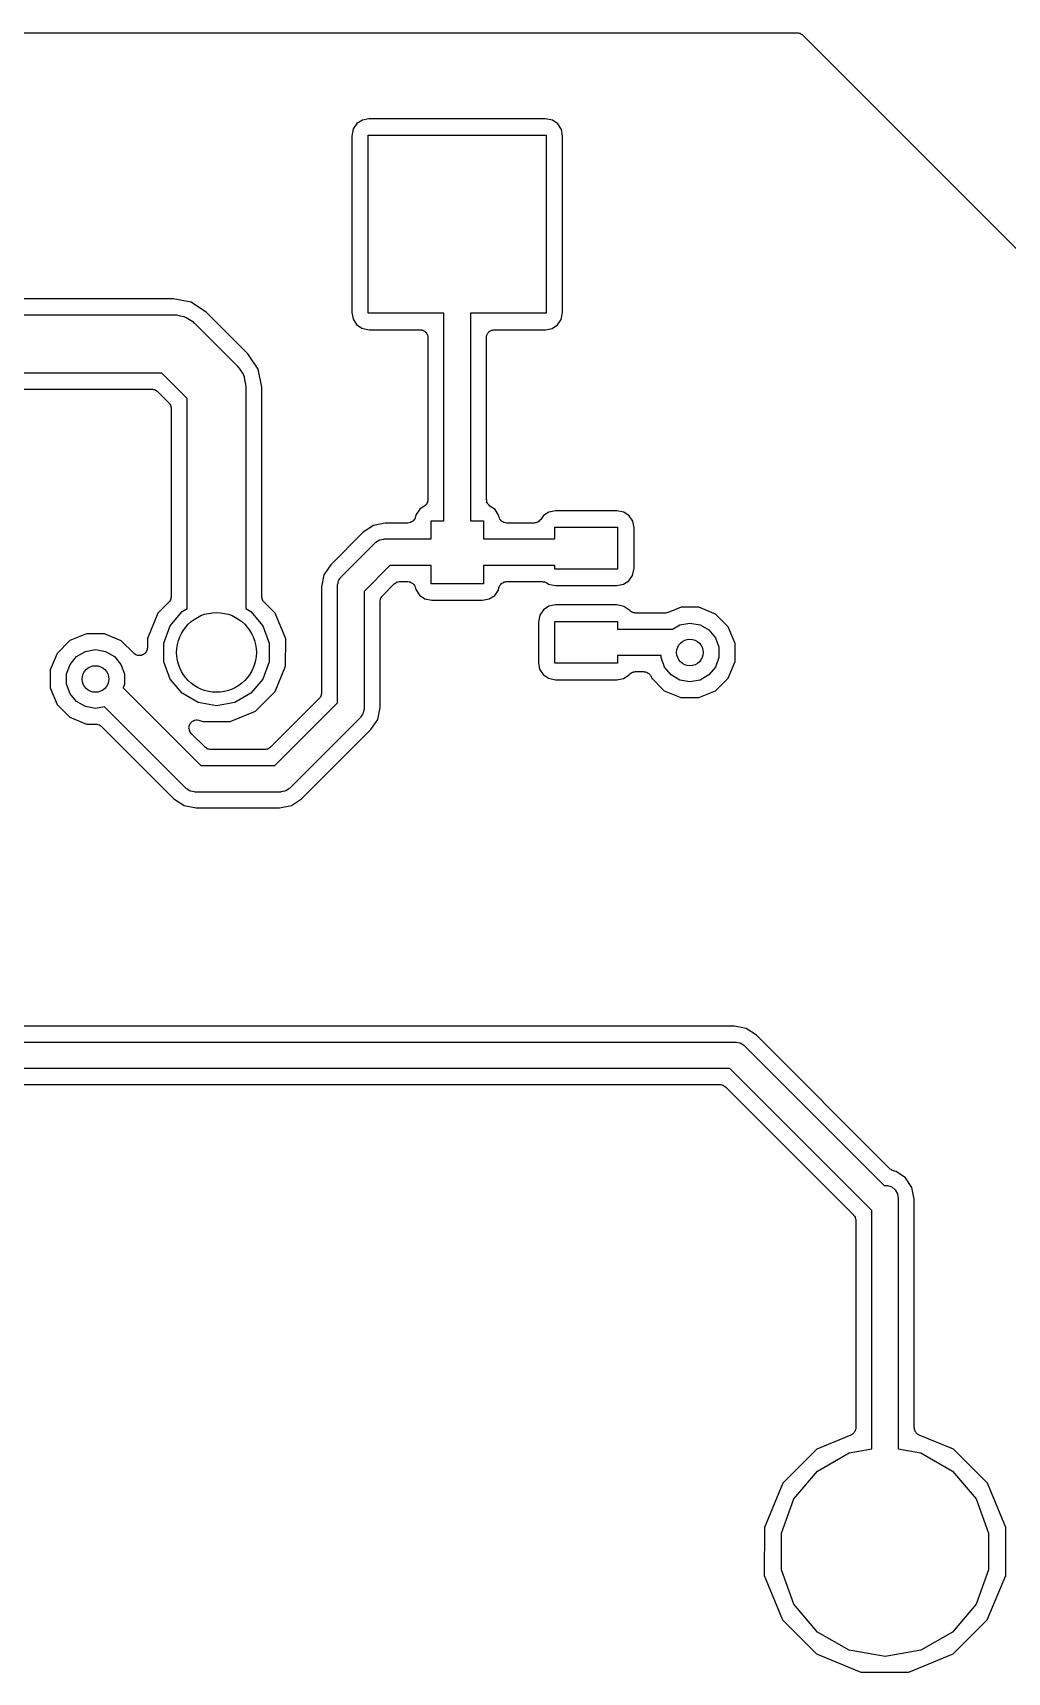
# Model space of a CAD drawing. Extents: x -5.1 to 32.6, y 0 to 32.2.
# Drawn here: x 10.72 to 20.02, y 16.5 to 32.16 of the extents above; entities that cross this region are included whole.
import ezdxf

# ---------------------------------------------------------------- set-up
doc = ezdxf.new("R2010")
doc.units = 0
doc.header["$MEASUREMENT"] = 0
doc.layers.add('BLACK', color=7, linetype='CONTINUOUS')

msp = doc.modelspace()

# ---------------------------------------------------------------- linework, layer by layer
at = {"layer": 'Black'}
for p, q in [((-5.0038, 32.1564), (18.0151, 32.1564)), ((18.0151, 32.1564), (18.0184, 32.1558)), ((18.0184, 32.1558), (18.0218, 32.1561)), ((18.0218, 32.1561), (18.0314, 32.1535)), ((18.0314, 32.1535), (18.0412, 32.1518)), ((18.0412, 32.1518), (18.0441, 32.1501)), ((18.0441, 32.1501), (18.0473, 32.1493)), ((18.0473, 32.1493), (18.0555, 32.1435)), ((18.0555, 32.1435), (18.0641, 32.1386)), ((18.0641, 32.1386), (18.0663, 32.136)), ((18.0663, 32.136), (18.069, 32.1341)), ((18.069, 32.1341), (32.5724, 17.6307)), ((13.8641, 31.3226), (13.8118, 31.2889)), ((13.9272, 31.3345), (13.8641, 31.3226)), ((15.6125, 31.3345), (13.9272, 31.3345)), ((15.6805, 31.3207), (15.6125, 31.3345)), ((15.7314, 31.2859), (15.6805, 31.3207)), ((13.777, 31.238), (13.7632, 31.17)), ((13.7632, 31.17), (13.7632, 29.4847)), ((13.8118, 31.2889), (13.777, 31.238)), ((13.9201, 29.4776), (13.9201, 31.1776)), ((13.9201, 31.1776), (15.6201, 31.1776)), ((15.6201, 31.1776), (15.6201, 29.4776)), ((15.7651, 31.2336), (15.7314, 31.2859)), ((15.777, 31.1705), (15.7651, 31.2336)), ((15.777, 29.4852), (15.777, 31.1705)), ((12.0575, 29.6164), (6.59881, 29.6164)), ((12.2297, 29.5822), (12.0575, 29.6164)), ((6.5913, 29.464), (12.065, 29.464)), ((12.065, 29.464), (12.0771, 29.4619)), ((12.0771, 29.4619), (12.0894, 29.4629)), ((12.0894, 29.4629), (12.1246, 29.4535)), ((12.1246, 29.4535), (12.1606, 29.4471)), ((12.1606, 29.4471), (12.1712, 29.441)), ((12.1712, 29.441), (12.1831, 29.4378)), ((12.1831, 29.4378), (12.213, 29.4169)), ((12.3756, 29.4846), (12.2297, 29.5822)), ((12.7714, 29.0888), (12.3756, 29.4846)), ((13.7632, 29.4847), (13.7751, 29.4216)), ((14.6431, 29.4776), (13.9201, 29.4776)), ((14.6431, 27.4946), (14.6431, 29.4776)), ((15.6201, 29.4776), (14.8971, 29.4776)), ((14.8971, 29.4776), (14.8971, 27.4946)), ((15.7632, 29.4172), (15.777, 29.4852)), ((12.213, 29.4169), (12.2446, 29.3986)), ((12.2446, 29.3986), (12.2525, 29.3892)), ((12.2525, 29.3892), (12.2626, 29.3822)), ((12.2626, 29.3822), (12.669, 28.9758)), ((13.7751, 29.4216), (13.8088, 29.3693)), ((13.8088, 29.3693), (13.8597, 29.3345)), ((13.8597, 29.3345), (13.9277, 29.3207)), ((13.9277, 29.3207), (14.4145, 29.3207)), ((14.4145, 29.3207), (14.4211, 29.3196)), ((14.4211, 29.3196), (14.4277, 29.3196)), ((14.4277, 29.3196), (14.434, 29.3173)), ((14.434, 29.3173), (14.4406, 29.3161)), ((14.4406, 29.3161), (14.4463, 29.3128)), ((14.4463, 29.3128), (14.4526, 29.3105)), ((14.4526, 29.3105), (14.4577, 29.3062)), ((14.4577, 29.3062), (14.4635, 29.3029)), ((14.4635, 29.3029), (14.4678, 29.2978)), ((14.4678, 29.2978), (14.4729, 29.2935)), ((14.4729, 29.2935), (14.4762, 29.2877)), ((14.4762, 29.2877), (14.4805, 29.2826)), ((14.4805, 29.2826), (14.4828, 29.2764)), ((15.0574, 29.2764), (15.0597, 29.2826)), ((15.0597, 29.2826), (15.064, 29.2877)), ((15.064, 29.2877), (15.0673, 29.2935)), ((15.0673, 29.2935), (15.0724, 29.2978)), ((15.0724, 29.2978), (15.0767, 29.3029)), ((15.0767, 29.3029), (15.0825, 29.3062)), ((15.0825, 29.3062), (15.0876, 29.3105)), ((15.0876, 29.3105), (15.0939, 29.3128)), ((15.0939, 29.3128), (15.0996, 29.3161)), ((15.0996, 29.3161), (15.1062, 29.3173)), ((15.1062, 29.3173), (15.1125, 29.3196)), ((15.1125, 29.3196), (15.1191, 29.3196)), ((15.1191, 29.3196), (15.1257, 29.3207)), ((15.1257, 29.3207), (15.613, 29.3207)), ((15.613, 29.3207), (15.6761, 29.3326)), ((15.6761, 29.3326), (15.7284, 29.3663)), ((15.7284, 29.3663), (15.7632, 29.4172)), ((14.4828, 29.2764), (14.4861, 29.2706)), ((14.4861, 29.2706), (14.4873, 29.264)), ((14.4873, 29.264), (14.4895, 29.2578)), ((14.4895, 29.2578), (14.4895, 29.2511)), ((14.4895, 29.2511), (14.4907, 29.2445)), ((14.4907, 29.2445), (14.4907, 27.6983)), ((15.0495, 29.2445), (15.0507, 29.2511)), ((15.0495, 27.6991), (15.0495, 29.2445)), ((15.0507, 29.2578), (15.0529, 29.264)), ((15.0507, 29.2511), (15.0507, 29.2578)), ((15.0529, 29.264), (15.0541, 29.2706)), ((15.0541, 29.2706), (15.0574, 29.2764)), ((12.669, 28.9758), (12.676, 28.9657)), ((12.869, 28.9429), (12.7714, 29.0888)), ((11.9493, 28.9052), (6.70703, 28.9052)), ((12.192, 28.6625), (11.9493, 28.9052)), ((12.676, 28.9657), (12.6854, 28.9578)), ((12.6854, 28.9578), (12.7037, 28.9262)), ((12.7037, 28.9262), (12.7246, 28.8963)), ((12.7246, 28.8963), (12.7278, 28.8844)), ((12.7278, 28.8844), (12.734, 28.8738)), ((12.734, 28.8738), (12.7403, 28.8378)), ((12.7403, 28.8378), (12.7497, 28.8026)), ((12.9032, 28.7707), (12.869, 28.9429)), ((6.80172, 28.7528), (11.8546, 28.7528)), ((11.8546, 28.7528), (11.8579, 28.7522)), ((11.8579, 28.7522), (11.8612, 28.7525)), ((11.8612, 28.7525), (11.8708, 28.7499)), ((11.8708, 28.7499), (11.8806, 28.7482)), ((11.8806, 28.7482), (11.8835, 28.7465)), ((11.8835, 28.7465), (11.8868, 28.7457)), ((11.8868, 28.7457), (11.8949, 28.74)), ((11.8949, 28.74), (11.9036, 28.735)), ((11.9036, 28.735), (11.9057, 28.7324)), ((11.9057, 28.7324), (11.9085, 28.7305)), ((11.9085, 28.7305), (12.0173, 28.6217)), ((12.192, 26.6568), (12.192, 28.6625)), ((12.7497, 28.8026), (12.7487, 28.7903)), ((12.7487, 28.7903), (12.7508, 28.7782)), ((12.7508, 28.7782), (12.7508, 26.6568)), ((12.9032, 26.7719), (12.9032, 28.7707)), ((12.0173, 28.6217), (12.0192, 28.6189)), ((12.0192, 28.6189), (12.0218, 28.6168)), ((12.0218, 28.6168), (12.0267, 28.6081)), ((12.0267, 28.6081), (12.0325, 28.6)), ((12.0325, 28.6), (12.0333, 28.5967)), ((12.0333, 28.5967), (12.035, 28.5938)), ((12.035, 28.5938), (12.0367, 28.584)), ((12.0367, 28.584), (12.0393, 28.5744)), ((12.0393, 28.5744), (12.039, 28.5711)), ((12.039, 28.5711), (12.0396, 28.5678)), ((12.0396, 28.5678), (12.0396, 26.7719)), ((14.4118, 27.6059), (14.377, 27.555)), ((14.4557, 27.6342), (14.4118, 27.6059)), ((14.4641, 27.642), (14.4557, 27.6342)), ((14.4729, 27.6493), (14.4641, 27.642)), ((14.4738, 27.6509), (14.4729, 27.6493)), ((14.4752, 27.6522), (14.4738, 27.6509)), ((14.4804, 27.6623), (14.4752, 27.6522)), ((14.4861, 27.6722), (14.4804, 27.6623)), ((14.4864, 27.6741), (14.4861, 27.6722)), ((14.4873, 27.6757), (14.4864, 27.6741)), ((14.4887, 27.687), (14.4873, 27.6757)), ((14.4907, 27.6983), (14.4887, 27.687)), ((15.0513, 27.6889), (15.0495, 27.6991)), ((15.0523, 27.6786), (15.0513, 27.6889)), ((15.0536, 27.6759), (15.0523, 27.6786)), ((15.0541, 27.6731), (15.0536, 27.6759)), ((15.0593, 27.6641), (15.0541, 27.6731)), ((15.0638, 27.6547), (15.0593, 27.6641)), ((15.0659, 27.6527), (15.0638, 27.6547)), ((15.0673, 27.6501), (15.0659, 27.6527)), ((15.0753, 27.6435), (15.0673, 27.6501)), ((15.0827, 27.6362), (15.0753, 27.6435)), ((15.1314, 27.6029), (15.0827, 27.6362)), ((15.1651, 27.5506), (15.1314, 27.6029)), ((15.646, 27.5793), (15.5937, 27.5456)), ((15.7091, 27.5912), (15.646, 27.5793)), ((16.2944, 27.5912), (15.7091, 27.5912)), ((16.3624, 27.5774), (16.2944, 27.5912)), ((16.4133, 27.5426), (16.3624, 27.5774)), ((13.9691, 27.4514), (13.8726, 27.3869)), ((14.083, 27.474), (13.9691, 27.4514)), ((14.2983, 27.474), (14.083, 27.474)), ((14.3104, 27.4761), (14.2983, 27.474)), ((14.3225, 27.478), (14.3104, 27.4761)), ((14.3234, 27.4784), (14.3225, 27.478)), ((14.3243, 27.4786), (14.3234, 27.4784)), ((14.335, 27.4848), (14.3243, 27.4786)), ((14.3458, 27.4906), (14.335, 27.4848)), ((14.3464, 27.4913), (14.3458, 27.4906)), ((14.3473, 27.4918), (14.3464, 27.4913)), ((14.3551, 27.5012), (14.3473, 27.4918)), ((14.3633, 27.5104), (14.3551, 27.5012)), ((14.3636, 27.5114), (14.3633, 27.5104)), ((14.3643, 27.5121), (14.3636, 27.5114)), ((14.3685, 27.5236), (14.3643, 27.5121)), ((14.373, 27.5351), (14.3685, 27.5236)), ((14.377, 27.555), (14.373, 27.5351)), ((14.5201, 27.3216), (14.5201, 27.4946)), ((14.5201, 27.4946), (14.6431, 27.4946)), ((14.8971, 27.4946), (15.0201, 27.4946)), ((15.0201, 27.4946), (15.0201, 27.3216)), ((15.1678, 27.5361), (15.1651, 27.5506)), ((15.1724, 27.5241), (15.1678, 27.5361)), ((15.1767, 27.5121), (15.1724, 27.5241)), ((15.177, 27.5118), (15.1767, 27.5121)), ((15.1772, 27.5113), (15.177, 27.5118)), ((15.1855, 27.5016), (15.1772, 27.5113)), ((15.1937, 27.4918), (15.1855, 27.5016)), ((15.1941, 27.4916), (15.1937, 27.4918)), ((15.1944, 27.4913), (15.1941, 27.4916)), ((15.2055, 27.485), (15.1944, 27.4913)), ((15.2167, 27.4786), (15.2055, 27.485)), ((15.2171, 27.4785), (15.2167, 27.4786)), ((15.2175, 27.4783), (15.2171, 27.4785)), ((15.2301, 27.4762), (15.2175, 27.4783)), ((15.2427, 27.474), (15.2301, 27.4762)), ((15.5045, 27.474), (15.2427, 27.474)), ((15.5147, 27.4758), (15.5045, 27.474)), ((15.5251, 27.4768), (15.5147, 27.4758)), ((15.5277, 27.4781), (15.5251, 27.4768)), ((15.5306, 27.4786), (15.5277, 27.4781)), ((15.5396, 27.4838), (15.5306, 27.4786)), ((15.5489, 27.4883), (15.5396, 27.4838)), ((15.551, 27.4904), (15.5489, 27.4883)), ((15.5535, 27.4918), (15.551, 27.4904)), ((15.5602, 27.4998), (15.5535, 27.4918)), ((15.5674, 27.5072), (15.5602, 27.4998)), ((15.5937, 27.5456), (15.5674, 27.5072)), ((15.702, 27.3216), (15.702, 27.4343)), ((15.702, 27.4343), (16.302, 27.4343)), ((16.302, 27.4343), (16.302, 27.0343)), ((16.447, 27.4903), (16.4133, 27.5426)), ((16.4589, 27.4272), (16.447, 27.4903)), ((16.4589, 27.0419), (16.4589, 27.4272)), ((13.8726, 27.3869), (13.5618, 27.0761)), ((13.6643, 26.963), (13.9857, 27.2844)), ((13.9857, 27.2844), (13.9903, 27.2876)), ((13.9903, 27.2876), (13.9939, 27.2919)), ((13.9939, 27.2919), (14.0082, 27.3002)), ((14.0082, 27.3002), (14.0218, 27.3097)), ((14.0218, 27.3097), (14.0272, 27.3111)), ((14.0272, 27.3111), (14.0321, 27.3139)), ((14.0321, 27.3139), (14.0484, 27.3168)), ((14.0484, 27.3168), (14.0644, 27.3211)), ((14.0644, 27.3211), (14.07, 27.3206)), ((14.07, 27.3206), (14.0755, 27.3216)), ((14.0755, 27.3216), (14.5201, 27.3216)), ((15.0201, 27.3216), (15.702, 27.3216)), ((13.4973, 26.9796), (13.4747, 26.8657)), ((13.5618, 27.0761), (13.4973, 26.9796)), ((13.639, 26.9269), (13.6485, 26.9405)), ((13.6485, 26.9405), (13.6568, 26.9548)), ((13.6568, 26.9548), (13.6611, 26.9584)), ((13.6611, 26.9584), (13.6643, 26.963)), ((14.1281, 27.0676), (13.8811, 26.8206)), ((14.5201, 27.0676), (14.1281, 27.0676)), ((14.5201, 26.8946), (14.5201, 27.0676)), ((15.702, 27.0676), (15.0201, 27.0676)), ((15.0201, 27.0676), (15.0201, 26.8946)), ((15.702, 27.0343), (15.702, 27.0676)), ((16.302, 27.0343), (15.702, 27.0343)), ((16.4103, 26.923), (16.4451, 26.9739)), ((16.4451, 26.9739), (16.4589, 27.0419)), ((13.4747, 26.8657), (13.4747, 25.8521)), ((13.6271, 26.8732), (13.6281, 26.8787)), ((13.6271, 25.7574), (13.6271, 26.8732)), ((13.6276, 26.8843), (13.6319, 26.9003)), ((13.6281, 26.8787), (13.6276, 26.8843)), ((13.6319, 26.9003), (13.6348, 26.9166)), ((13.6348, 26.9166), (13.6376, 26.9215)), ((13.6376, 26.9215), (13.639, 26.9269)), ((13.8811, 26.8206), (13.8811, 25.7048)), ((14.0513, 26.7749), (14.0539, 26.777)), ((14.0539, 26.777), (14.0558, 26.7798)), ((14.0558, 26.7798), (14.1689, 26.8929)), ((14.1689, 26.8929), (14.1717, 26.8948)), ((14.1717, 26.8948), (14.1738, 26.8974)), ((14.1738, 26.8974), (14.1824, 26.9023)), ((14.1824, 26.9023), (14.1906, 26.9081)), ((14.1906, 26.9081), (14.1938, 26.9089)), ((14.1938, 26.9089), (14.1967, 26.9106)), ((14.1967, 26.9106), (14.2065, 26.9123)), ((14.2065, 26.9123), (14.2162, 26.9149)), ((14.2162, 26.9149), (14.2195, 26.9146)), ((14.2195, 26.9146), (14.2228, 26.9152)), ((14.2228, 26.9152), (14.2975, 26.9152)), ((14.2975, 26.9152), (14.3101, 26.913)), ((14.3101, 26.913), (14.3227, 26.9109)), ((14.3227, 26.9109), (14.3231, 26.9107)), ((14.3231, 26.9107), (14.3235, 26.9106)), ((14.3235, 26.9106), (14.3347, 26.9042)), ((14.3347, 26.9042), (14.3458, 26.8979)), ((14.3458, 26.8979), (14.3461, 26.8976)), ((14.3461, 26.8976), (14.3465, 26.8974)), ((14.3465, 26.8974), (14.3547, 26.8876)), ((14.3547, 26.8876), (14.363, 26.8779)), ((14.363, 26.8779), (14.3632, 26.8774)), ((14.3632, 26.8774), (14.3635, 26.8771)), ((14.3635, 26.8771), (14.3678, 26.8651)), ((14.3678, 26.8651), (14.3724, 26.8531)), ((14.3724, 26.8531), (14.3751, 26.8386)), ((14.3751, 26.8386), (14.4088, 26.7863)), ((14.4088, 26.7863), (14.4597, 26.7515)), ((15.0201, 26.8946), (14.5201, 26.8946)), ((15.0761, 26.7496), (15.1284, 26.7833)), ((15.1284, 26.7833), (15.1632, 26.8342)), ((15.1632, 26.8342), (15.1672, 26.8541)), ((15.1672, 26.8541), (15.1717, 26.8656)), ((15.1717, 26.8656), (15.1759, 26.8771)), ((15.1759, 26.8771), (15.1766, 26.8778)), ((15.1766, 26.8778), (15.1769, 26.8788)), ((15.1769, 26.8788), (15.1851, 26.888)), ((15.1851, 26.888), (15.1929, 26.8974)), ((15.1929, 26.8974), (15.1938, 26.8979)), ((15.1938, 26.8979), (15.1944, 26.8986)), ((15.1944, 26.8986), (15.2052, 26.9044)), ((15.2052, 26.9044), (15.2159, 26.9106)), ((15.2159, 26.9106), (15.2168, 26.9108)), ((15.2168, 26.9108), (15.2177, 26.9112)), ((15.2177, 26.9112), (15.2298, 26.9131)), ((15.2298, 26.9131), (15.2419, 26.9152)), ((15.2419, 26.9152), (15.5829, 26.9152)), ((15.5829, 26.9152), (15.5923, 26.9135)), ((15.5923, 26.9135), (15.6018, 26.9128)), ((15.6018, 26.9128), (15.6052, 26.9113)), ((15.6052, 26.9113), (15.609, 26.9106)), ((15.609, 26.9106), (15.6172, 26.9058)), ((15.6172, 26.9058), (15.6259, 26.9019)), ((15.6259, 26.9019), (15.6416, 26.8912)), ((15.6416, 26.8912), (15.7096, 26.8774)), ((15.7096, 26.8774), (16.2949, 26.8774)), ((16.2949, 26.8774), (16.358, 26.8893)), ((16.358, 26.8893), (16.4103, 26.923)), ((12.0172, 26.718), (11.9119, 26.6128)), ((12.0192, 26.7207), (12.0172, 26.718)), ((12.0218, 26.7229), (12.0192, 26.7207)), ((12.0267, 26.7315), (12.0218, 26.7229)), ((12.0324, 26.7396), (12.0267, 26.7315)), ((12.0298, 26.4932), (12.1436, 26.6288)), ((12.0333, 26.7429), (12.0324, 26.7396)), ((12.035, 26.7458), (12.0333, 26.7429)), ((12.0367, 26.7556), (12.035, 26.7458)), ((12.0393, 26.7652), (12.0367, 26.7556)), ((12.0396, 26.7719), (12.039, 26.7686)), ((12.039, 26.7686), (12.0393, 26.7652)), ((12.1436, 26.6288), (12.192, 26.6568)), ((12.7508, 26.6568), (12.7992, 26.6288)), ((12.7992, 26.6288), (12.913, 26.4932)), ((12.9038, 26.7687), (12.9032, 26.7719)), ((12.9035, 26.7654), (12.9038, 26.7687)), ((12.9061, 26.7557), (12.9035, 26.7654)), ((12.9078, 26.7459), (12.9061, 26.7557)), ((12.9095, 26.743), (12.9078, 26.7459)), ((12.9103, 26.7398), (12.9095, 26.743)), ((12.916, 26.7316), (12.9103, 26.7398)), ((12.921, 26.723), (12.916, 26.7316)), ((12.9236, 26.7208), (12.921, 26.723)), ((12.9255, 26.7181), (12.9236, 26.7208)), ((13.0316, 26.6118), (12.9255, 26.7181)), ((14.0335, 26.7259), (14.0341, 26.7292)), ((14.0335, 26.5343), (14.0335, 26.7259)), ((14.0338, 26.7325), (14.0364, 26.7422)), ((14.0341, 26.7292), (14.0338, 26.7325)), ((14.0364, 26.7422), (14.0381, 26.752)), ((14.0381, 26.752), (14.0398, 26.7549)), ((14.0398, 26.7549), (14.0406, 26.7581)), ((14.0406, 26.7581), (14.0464, 26.7663)), ((14.0464, 26.7663), (14.0513, 26.7749)), ((14.4597, 26.7515), (14.5277, 26.7377)), ((14.5277, 26.7377), (15.013, 26.7377)), ((15.013, 26.7377), (15.0761, 26.7496)), ((15.5937, 26.6456), (15.5589, 26.5947)), ((15.646, 26.6793), (15.5937, 26.6456)), ((15.7091, 26.6912), (15.646, 26.6793)), ((16.2944, 26.6912), (15.7091, 26.6912)), ((16.3624, 26.6774), (16.2944, 26.6912)), ((16.4178, 26.6396), (16.3624, 26.6774)), ((16.4245, 26.6315), (16.4178, 26.6396)), ((16.4262, 26.6306), (16.4245, 26.6315)), ((16.4274, 26.6292), (16.4262, 26.6306)), ((16.4376, 26.624), (16.4274, 26.6292)), ((16.4475, 26.6183), (16.4376, 26.624)), ((16.7846, 26.6195), (16.783, 26.6191)), ((16.9071, 26.6701), (16.7846, 26.6195)), ((17.0789, 26.6699), (16.9071, 26.6701)), ((17.2375, 26.604), (17.0789, 26.6699)), ((11.9119, 26.6128), (11.8111, 26.3701)), ((11.9692, 26.3268), (12.0298, 26.4932)), ((12.913, 26.4932), (12.9736, 26.3268)), ((13.1319, 26.369), (13.0316, 26.6118)), ((14.0335, 25.7123), (14.0335, 26.5343)), ((15.5589, 26.5947), (15.5451, 26.5267)), ((15.5451, 26.5267), (15.5451, 26.1414)), ((15.702, 26.1343), (15.702, 26.5343)), ((15.702, 26.5343), (16.302, 26.5343)), ((16.302, 26.5343), (16.302, 26.4613)), ((16.4493, 26.618), (16.4475, 26.6183)), ((16.4509, 26.6171), (16.4493, 26.618)), ((16.4623, 26.6157), (16.4509, 26.6171)), ((16.4735, 26.6137), (16.4623, 26.6157)), ((16.7555, 26.6137), (16.4735, 26.6137)), ((16.7571, 26.614), (16.7555, 26.6137)), ((16.7588, 26.6138), (16.7571, 26.614)), ((16.7701, 26.6163), (16.7588, 26.6138)), ((16.7816, 26.6183), (16.7701, 26.6163)), ((16.783, 26.6191), (16.7816, 26.6183)), ((16.8266, 26.4613), (16.8967, 26.5018)), ((16.8967, 26.5018), (16.9926, 26.5187)), ((16.9926, 26.5187), (17.0885, 26.5018)), ((17.0885, 26.5018), (17.1729, 26.453)), ((17.3589, 26.4825), (17.2375, 26.604)), ((17.4245, 26.3237), (17.3589, 26.4825)), ((11.0714, 26.3505), (10.9499, 26.2291)), ((11.2302, 26.4161), (11.0714, 26.3505)), ((11.402, 26.4159), (11.2302, 26.4161)), ((11.5606, 26.35), (11.402, 26.4159)), ((11.6809, 26.2295), (11.5606, 26.35)), ((11.8111, 26.3701), (11.811, 26.2833)), ((11.9692, 26.1496), (11.9692, 26.3268)), ((12.9736, 26.3268), (12.9736, 26.1496)), ((13.1317, 26.1063), (13.1319, 26.369)), ((16.302, 26.4613), (16.8266, 26.4613)), ((17.1729, 26.453), (17.2355, 26.3784)), ((17.2355, 26.3784), (17.2688, 26.2869)), ((17.4243, 26.1519), (17.4245, 26.3237)), ((10.9499, 26.2291), (10.884, 26.0705)), ((11.0728, 26.1244), (11.1354, 26.199)), ((11.1354, 26.199), (11.2198, 26.2478)), ((11.2198, 26.2478), (11.3157, 26.2647)), ((11.3157, 26.2647), (11.4116, 26.2478)), ((11.4116, 26.2478), (11.496, 26.199)), ((11.496, 26.199), (11.5586, 26.1244)), ((11.6891, 26.2238), (11.6809, 26.2295)), ((11.6967, 26.2174), (11.6891, 26.2238)), ((11.6998, 26.2163), (11.6967, 26.2174)), ((11.7026, 26.2143), (11.6998, 26.2163)), ((11.7122, 26.2118), (11.7026, 26.2143)), ((11.7215, 26.2083), (11.7122, 26.2118)), ((11.7249, 26.2083), (11.7215, 26.2083)), ((11.7281, 26.2075), (11.7249, 26.2083)), ((11.738, 26.2083), (11.7281, 26.2075)), ((11.748, 26.2083), (11.738, 26.2083)), ((11.7512, 26.2095), (11.748, 26.2083)), ((11.7545, 26.2098), (11.7512, 26.2095)), ((11.7635, 26.214), (11.7545, 26.2098)), ((11.7729, 26.2174), (11.7635, 26.214)), ((11.7755, 26.2195), (11.7729, 26.2174)), ((11.7785, 26.2209), (11.7755, 26.2195)), ((11.7855, 26.228), (11.7785, 26.2209)), ((11.7932, 26.2343), (11.7855, 26.228)), ((11.7948, 26.2372), (11.7932, 26.2343)), ((11.7972, 26.2396), (11.7948, 26.2372)), ((11.8014, 26.2486), (11.7972, 26.2396)), ((11.8064, 26.2573), (11.8014, 26.2486)), ((11.807, 26.2606), (11.8064, 26.2573)), ((11.8084, 26.2636), (11.807, 26.2606)), ((11.8093, 26.2735), (11.8084, 26.2636)), ((11.811, 26.2833), (11.8093, 26.2735)), ((12.0298, 25.9832), (11.9692, 26.1496)), ((12.9736, 26.1496), (12.913, 25.9832)), ((16.7164, 26.2073), (16.302, 26.2073)), ((16.302, 26.2073), (16.302, 26.1343)), ((16.7164, 26.1895), (16.7164, 26.2073)), ((16.7497, 26.098), (16.7164, 26.1895)), ((17.2688, 26.1895), (17.2355, 26.098)), ((17.2688, 26.2869), (17.2688, 26.1895)), ((17.3584, 25.9933), (17.4243, 26.1519)), ((10.884, 26.0705), (10.8838, 25.8987)), ((11.0395, 26.0329), (11.0728, 26.1244)), ((11.0395, 25.9355), (11.0395, 26.0329)), ((11.5586, 26.1244), (11.5919, 26.0329)), ((11.5919, 26.0329), (11.5919, 25.9355)), ((13.0309, 25.8636), (13.1317, 26.1063)), ((15.5451, 26.1414), (15.557, 26.0783)), ((15.557, 26.0783), (15.5907, 26.026)), ((15.5907, 26.026), (15.6416, 25.9912)), ((16.302, 26.1343), (15.702, 26.1343)), ((16.358, 25.9893), (16.4113, 26.0236)), ((16.4113, 26.0236), (16.4167, 26.0291)), ((16.4167, 26.0291), (16.4234, 26.0371)), ((16.4234, 26.0371), (16.4259, 26.0385)), ((16.4259, 26.0385), (16.4279, 26.0406)), ((16.4279, 26.0406), (16.4373, 26.0451)), ((16.4373, 26.0451), (16.4463, 26.0503)), ((16.4463, 26.0503), (16.4492, 26.0508)), ((16.4492, 26.0508), (16.4518, 26.0521)), ((16.4518, 26.0521), (16.4621, 26.0531)), ((16.4621, 26.0531), (16.4724, 26.0549)), ((16.4724, 26.0549), (16.5502, 26.0549)), ((16.5502, 26.0549), (16.5551, 26.054)), ((16.5551, 26.054), (16.5602, 26.0542)), ((16.5602, 26.0542), (16.5681, 26.0517)), ((16.5681, 26.0517), (16.5762, 26.0503)), ((16.5762, 26.0503), (16.5806, 26.0478)), ((16.5806, 26.0478), (16.5854, 26.0463)), ((16.5854, 26.0463), (16.592, 26.0412)), ((16.592, 26.0412), (16.5991, 26.0371)), ((16.5991, 26.0371), (16.6024, 26.0332)), ((16.6024, 26.0332), (16.6064, 26.0301)), ((16.6064, 26.0301), (16.6108, 26.0231)), ((16.6108, 26.0231), (16.6162, 26.0168)), ((16.6162, 26.0168), (16.6179, 26.0121)), ((16.6179, 26.0121), (16.6206, 26.0078)), ((16.6206, 26.0078), (16.6263, 25.9939)), ((16.6263, 25.9939), (16.7477, 25.8724)), ((16.8123, 26.0233), (16.7497, 26.098)), ((16.8967, 25.9746), (16.8123, 26.0233)), ((17.1729, 26.0233), (17.0885, 25.9746)), ((17.2355, 26.098), (17.1729, 26.0233)), ((17.2369, 25.8719), (17.3584, 25.9933)), ((10.8838, 25.8987), (10.9494, 25.7399)), ((11.0728, 25.844), (11.0395, 25.9355)), ((11.1354, 25.7693), (11.0728, 25.844)), ((11.5919, 25.9355), (11.5791, 25.9004)), ((11.5791, 25.9004), (12.3208, 25.1587)), ((12.1436, 25.8476), (12.0298, 25.9832)), ((12.297, 25.759), (12.1436, 25.8476)), ((12.7992, 25.8476), (12.6458, 25.759)), ((12.913, 25.9832), (12.7992, 25.8476)), ((12.845, 25.678), (13.0309, 25.8636)), ((13.4744, 25.8455), (13.4718, 25.8358)), ((13.4747, 25.8521), (13.4741, 25.8488)), ((13.4741, 25.8488), (13.4744, 25.8455)), ((15.6416, 25.9912), (15.7096, 25.9774)), ((15.7096, 25.9774), (16.2949, 25.9774)), ((16.2949, 25.9774), (16.358, 25.9893)), ((16.7477, 25.8724), (16.9063, 25.8065)), ((16.9926, 25.9577), (16.8967, 25.9746)), ((17.0885, 25.9746), (16.9926, 25.9577)), ((17.0781, 25.8063), (17.2369, 25.8719)), ((10.9494, 25.7399), (11.0708, 25.6184)), ((11.2198, 25.7206), (11.1354, 25.7693)), ((11.3157, 25.7037), (11.2198, 25.7206)), ((11.4014, 25.7189), (11.3157, 25.7037)), ((12.1784, 24.9419), (11.4014, 25.7189)), ((12.4714, 25.7283), (12.297, 25.759)), ((12.6458, 25.759), (12.4714, 25.7283)), ((13.4524, 25.7982), (12.9876, 25.3334)), ((13.0284, 25.1587), (13.6271, 25.7574)), ((13.4543, 25.801), (13.4524, 25.7982)), ((13.4569, 25.8031), (13.4543, 25.801)), ((13.4618, 25.8117), (13.4569, 25.8031)), ((13.4676, 25.8199), (13.4618, 25.8117)), ((13.4684, 25.8231), (13.4676, 25.8199)), ((13.4701, 25.826), (13.4684, 25.8231)), ((13.4718, 25.8358), (13.4701, 25.826)), ((13.8806, 25.6937), (13.8763, 25.6777)), ((13.8811, 25.7048), (13.8801, 25.6993)), ((13.8801, 25.6993), (13.8806, 25.6937)), ((14.0109, 25.5984), (14.0335, 25.7123)), ((16.9063, 25.8065), (17.0781, 25.8063)), ((11.0708, 25.6184), (11.2294, 25.5525)), ((11.2294, 25.5525), (11.3209, 25.5524)), ((11.3209, 25.5524), (11.3241, 25.5518)), ((11.3241, 25.5518), (11.3275, 25.5521)), ((11.3275, 25.5521), (11.3371, 25.5495)), ((11.3371, 25.5495), (11.3469, 25.5478)), ((11.3469, 25.5478), (11.3498, 25.5461)), ((11.3498, 25.5461), (11.353, 25.5453)), ((11.353, 25.5453), (11.3612, 25.5395)), ((11.3612, 25.5395), (11.3698, 25.5345)), ((11.3698, 25.5345), (11.372, 25.532)), ((11.372, 25.532), (11.3747, 25.5301)), ((11.3747, 25.5301), (12.0653, 24.8394)), ((12.2097, 25.5231), (12.2102, 25.5347)), ((12.2102, 25.5347), (12.2109, 25.5363)), ((12.2109, 25.5363), (12.211, 25.5379)), ((12.211, 25.5379), (12.2159, 25.5484)), ((12.2159, 25.5484), (12.2204, 25.5592)), ((12.2204, 25.5592), (12.2215, 25.5604)), ((12.2215, 25.5604), (12.2222, 25.5619)), ((12.2222, 25.5619), (12.2304, 25.5701)), ((12.2304, 25.5701), (12.2383, 25.5787)), ((12.2383, 25.5787), (12.2397, 25.5794)), ((12.2397, 25.5794), (12.2409, 25.5806)), ((12.2409, 25.5806), (12.2514, 25.5855)), ((12.2514, 25.5855), (12.2618, 25.5909)), ((12.2618, 25.5909), (12.2634, 25.5911)), ((12.2634, 25.5911), (12.2649, 25.5918)), ((12.2649, 25.5918), (12.2765, 25.5928)), ((12.2765, 25.5928), (12.288, 25.5943)), ((12.288, 25.5943), (12.2896, 25.5939)), ((12.2896, 25.5939), (12.2913, 25.5941)), ((12.2913, 25.5941), (12.3025, 25.5911)), ((12.3025, 25.5911), (12.3138, 25.5886)), ((12.3138, 25.5886), (12.3395, 25.5779)), ((12.3395, 25.5779), (12.6022, 25.5777)), ((12.6022, 25.5777), (12.845, 25.678)), ((13.8439, 25.615), (13.1708, 24.9419)), ((13.8471, 25.6196), (13.8439, 25.615)), ((13.8514, 25.6232), (13.8471, 25.6196)), ((13.8597, 25.6375), (13.8514, 25.6232)), ((13.8692, 25.6511), (13.8597, 25.6375)), ((13.8706, 25.6565), (13.8692, 25.6511)), ((13.8734, 25.6614), (13.8706, 25.6565)), ((13.8763, 25.6777), (13.8734, 25.6614)), ((13.9464, 25.5019), (14.0109, 25.5984)), ((12.2087, 25.5115), (12.2097, 25.5231)), ((12.2091, 25.5099), (12.2087, 25.5115)), ((12.2091, 25.5083), (12.2091, 25.5099)), ((12.2125, 25.4972), (12.2091, 25.5083)), ((12.2156, 25.486), (12.2125, 25.4972)), ((12.2165, 25.4846), (12.2156, 25.486)), ((12.217, 25.4831), (12.2165, 25.4846)), ((12.2241, 25.4738), (12.217, 25.4831)), ((12.2307, 25.4643), (12.2241, 25.4738)), ((12.3616, 25.3334), (12.2307, 25.4643)), ((13.2839, 24.8394), (13.9464, 25.5019)), ((12.3644, 25.3315), (12.3616, 25.3334)), ((12.3665, 25.3289), (12.3644, 25.3315)), ((12.3751, 25.3239), (12.3665, 25.3289)), ((12.3833, 25.3182), (12.3751, 25.3239)), ((12.3865, 25.3174), (12.3833, 25.3182)), ((12.3894, 25.3157), (12.3865, 25.3174)), ((12.3992, 25.314), (12.3894, 25.3157)), ((12.4089, 25.3114), (12.3992, 25.314)), ((12.4122, 25.3117), (12.4089, 25.3114)), ((12.4155, 25.3111), (12.4122, 25.3117)), ((12.9337, 25.3111), (12.4155, 25.3111)), ((12.937, 25.3117), (12.9337, 25.3111)), ((12.9403, 25.3114), (12.937, 25.3117)), ((12.95, 25.314), (12.9403, 25.3114)), ((12.9598, 25.3157), (12.95, 25.314)), ((12.9627, 25.3174), (12.9598, 25.3157)), ((12.9659, 25.3182), (12.9627, 25.3174)), ((12.9741, 25.324), (12.9659, 25.3182)), ((12.9827, 25.3289), (12.9741, 25.324)), ((12.9848, 25.3315), (12.9827, 25.3289)), ((12.9876, 25.3334), (12.9848, 25.3315)), ((12.3208, 25.1587), (13.0284, 25.1587)), ((12.183, 24.9387), (12.1784, 24.9419)), ((12.1866, 24.9344), (12.183, 24.9387)), ((12.2009, 24.9261), (12.1866, 24.9344)), ((12.2145, 24.9166), (12.2009, 24.9261)), ((12.2199, 24.9152), (12.2145, 24.9166)), ((12.2248, 24.9124), (12.2199, 24.9152)), ((12.2411, 24.9095), (12.2248, 24.9124)), ((12.2571, 24.9052), (12.2411, 24.9095)), ((12.2627, 24.9057), (12.2571, 24.9052)), ((12.2682, 24.9047), (12.2627, 24.9057)), ((13.081, 24.9047), (12.2682, 24.9047)), ((13.0865, 24.9057), (13.081, 24.9047)), ((13.0921, 24.9052), (13.0865, 24.9057)), ((13.1081, 24.9095), (13.0921, 24.9052)), ((13.1244, 24.9124), (13.1081, 24.9095)), ((13.1293, 24.9152), (13.1244, 24.9124)), ((13.1347, 24.9166), (13.1293, 24.9152)), ((13.1483, 24.9261), (13.1347, 24.9166)), ((13.1626, 24.9344), (13.1483, 24.9261)), ((13.1662, 24.9387), (13.1626, 24.9344)), ((13.1708, 24.9419), (13.1662, 24.9387)), ((12.0653, 24.8394), (12.1618, 24.7749)), ((12.1618, 24.7749), (12.2757, 24.7523)), ((12.2757, 24.7523), (13.0735, 24.7523)), ((13.0735, 24.7523), (13.1873, 24.7749)), ((13.1873, 24.7749), (13.2839, 24.8394)), ((17.4169, 22.6695), (6.58619, 22.6695)), ((17.5307, 22.6469), (17.4169, 22.6695)), ((17.6273, 22.5824), (17.5307, 22.6469)), ((18.906, 21.3036), (17.6273, 22.5824)), ((6.49151, 22.5171), (17.4244, 22.5171)), ((17.4244, 22.5171), (17.4299, 22.5161)), ((17.4299, 22.5161), (17.4355, 22.5166)), ((17.4355, 22.5166), (17.4515, 22.5123)), ((17.4515, 22.5123), (17.4678, 22.5094)), ((17.4678, 22.5094), (17.4727, 22.5066)), ((17.4727, 22.5066), (17.4781, 22.5052)), ((17.4781, 22.5052), (17.4917, 22.4957)), ((17.4917, 22.4957), (17.506, 22.4874)), ((17.506, 22.4874), (17.5096, 22.4831)), ((17.5096, 22.4831), (17.5142, 22.4799)), ((17.5142, 22.4799), (18.8463, 21.1478)), ((17.3718, 22.2631), (6.4389, 22.2631)), ((18.7283, 20.9066), (17.3718, 22.2631)), ((6.44641, 22.1107), (17.2771, 22.1107)), ((17.2771, 22.1107), (17.2804, 22.1101)), ((17.2804, 22.1101), (17.2837, 22.1104)), ((17.2837, 22.1104), (17.2934, 22.1078)), ((17.2934, 22.1078), (17.3032, 22.1061)), ((17.3032, 22.1061), (17.3061, 22.1044)), ((17.3061, 22.1044), (17.3093, 22.1036)), ((17.3093, 22.1036), (17.3175, 22.0978)), ((17.3175, 22.0978), (17.3261, 22.0929)), ((17.3261, 22.0929), (17.3282, 22.0903)), ((17.3282, 22.0903), (17.331, 22.0884)), ((17.331, 22.0884), (18.5536, 20.8658)), ((18.9135, 21.2984), (18.906, 21.3036)), ((18.9204, 21.2923), (18.9135, 21.2984)), ((18.8463, 21.1478), (18.8774, 21.1478)), ((18.8774, 21.1478), (18.9188, 21.1327)), ((18.9243, 21.2908), (18.9204, 21.2923)), ((18.9277, 21.2884), (18.9243, 21.2908)), ((18.9365, 21.2861), (18.9277, 21.2884)), ((18.945, 21.2828), (18.9365, 21.2861)), ((18.9616, 21.2795), (18.945, 21.2828)), ((19.0518, 21.2192), (18.9616, 21.2795)), ((19.1121, 21.129), (19.0518, 21.2192)), ((18.9188, 21.1327), (18.9526, 21.1043)), ((18.9526, 21.1043), (18.9746, 21.0661)), ((18.9746, 21.0661), (18.9823, 21.0227)), ((18.9823, 21.0227), (18.9823, 20.9592)), ((19.1347, 21.0152), (19.1121, 21.129)), ((19.1347, 19.7047), (19.1347, 21.0152)), ((18.5536, 20.8658), (18.5555, 20.863)), ((18.5555, 20.863), (18.5581, 20.8609)), ((18.5581, 20.8609), (18.563, 20.8523)), ((18.563, 20.8523), (18.5688, 20.8441)), ((18.5688, 20.8441), (18.5696, 20.8409)), ((18.5696, 20.8409), (18.5713, 20.838)), ((18.5713, 20.838), (18.573, 20.8282)), ((18.573, 20.8282), (18.5756, 20.8185)), ((18.7283, 18.632), (18.7283, 20.9066)), ((18.9823, 20.9592), (18.9823, 18.632)), ((18.5756, 20.8185), (18.5753, 20.8152)), ((18.5753, 20.8152), (18.5759, 20.8119)), ((18.5759, 20.8119), (18.5759, 18.833)), ((19.1347, 18.8333), (19.1347, 19.7047)), ((18.5622, 18.7912), (18.5581, 18.784)), ((18.5673, 18.7978), (18.5622, 18.7912)), ((18.5688, 18.8026), (18.5673, 18.7978)), ((18.5713, 18.807), (18.5688, 18.8026)), ((18.5727, 18.8151), (18.5713, 18.807)), ((18.5752, 18.823), (18.5727, 18.8151)), ((18.5759, 18.833), (18.575, 18.828)), ((18.575, 18.828), (18.5752, 18.823)), ((19.1356, 18.8283), (19.1347, 18.8333)), ((19.1353, 18.8234), (19.1356, 18.8283)), ((19.1378, 18.8154), (19.1353, 18.8234)), ((19.1393, 18.8072), (19.1378, 18.8154)), ((19.1418, 18.8029), (19.1393, 18.8072)), ((19.1433, 18.7981), (19.1418, 18.8029)), ((19.1484, 18.7915), (19.1433, 18.7981)), ((19.1525, 18.7843), (19.1484, 18.7915)), ((18.5288, 18.7626), (18.2034, 18.6281)), ((18.5331, 18.7653), (18.5288, 18.7626)), ((18.5378, 18.767), (18.5331, 18.7653)), ((18.5441, 18.7723), (18.5378, 18.767)), ((18.5511, 18.7768), (18.5441, 18.7723)), ((18.5542, 18.7808), (18.5511, 18.7768)), ((18.5581, 18.784), (18.5542, 18.7808)), ((19.1563, 18.7811), (19.1525, 18.7843)), ((19.1594, 18.7771), (19.1563, 18.7811)), ((19.1664, 18.7726), (19.1594, 18.7771)), ((19.1728, 18.7673), (19.1664, 18.7726)), ((19.1775, 18.7656), (19.1728, 18.7673)), ((19.1817, 18.7629), (19.1775, 18.7656)), ((19.5089, 18.627), (19.1817, 18.7629)), ((18.2034, 18.6281), (17.8789, 18.3042)), ((18.2101, 18.4196), (18.512, 18.5939)), ((18.512, 18.5939), (18.7283, 18.632)), ((18.9823, 18.632), (19.1986, 18.5939)), ((19.1986, 18.5939), (19.5005, 18.4196)), ((19.8328, 18.3025), (19.5089, 18.627)), ((17.986, 18.1525), (18.2101, 18.4196)), ((19.5005, 18.4196), (19.7246, 18.1525)), ((17.8789, 18.3042), (17.7031, 17.8808)), ((20.0079, 17.8788), (19.8328, 18.3025)), ((17.8667, 17.8249), (17.986, 18.1525)), ((19.7246, 18.1525), (19.8439, 17.8249)), ((17.7031, 17.8808), (17.7027, 17.4224)), ((20.0075, 17.4204), (20.0079, 17.8788)), ((17.8667, 17.4763), (17.8667, 17.8249)), ((19.8439, 17.8249), (19.8439, 17.4763)), ((17.7027, 17.4224), (17.8778, 16.9987)), ((17.986, 17.1487), (17.8667, 17.4763)), ((19.8439, 17.4763), (19.7246, 17.1487)), ((19.8317, 16.997), (20.0075, 17.4204)), ((18.2101, 16.8816), (17.986, 17.1487)), ((19.7246, 17.1487), (19.5005, 16.8816)), ((17.8778, 16.9987), (18.2017, 16.6742)), ((19.5072, 16.6731), (19.8317, 16.997)), ((18.512, 16.7073), (18.2101, 16.8816)), ((19.5005, 16.8816), (19.1986, 16.7073)), ((18.2017, 16.6742), (18.6251, 16.4984)), ((18.8553, 16.6468), (18.512, 16.7073)), ((19.1986, 16.7073), (18.8553, 16.6468)), ((19.0835, 16.498), (19.5072, 16.6731)), ((18.6251, 16.4984), (19.0835, 16.498))]:
    msp.add_line(p, q, dxfattribs=at)
for centre, radius in [((12.4714, 26.2382), 0.381), ((16.9926, 26.2382), 0.127), ((11.3157, 25.9842), 0.127)]:
    msp.add_circle(centre, radius, dxfattribs=at)

doc.saveas('drawing.dxf')
